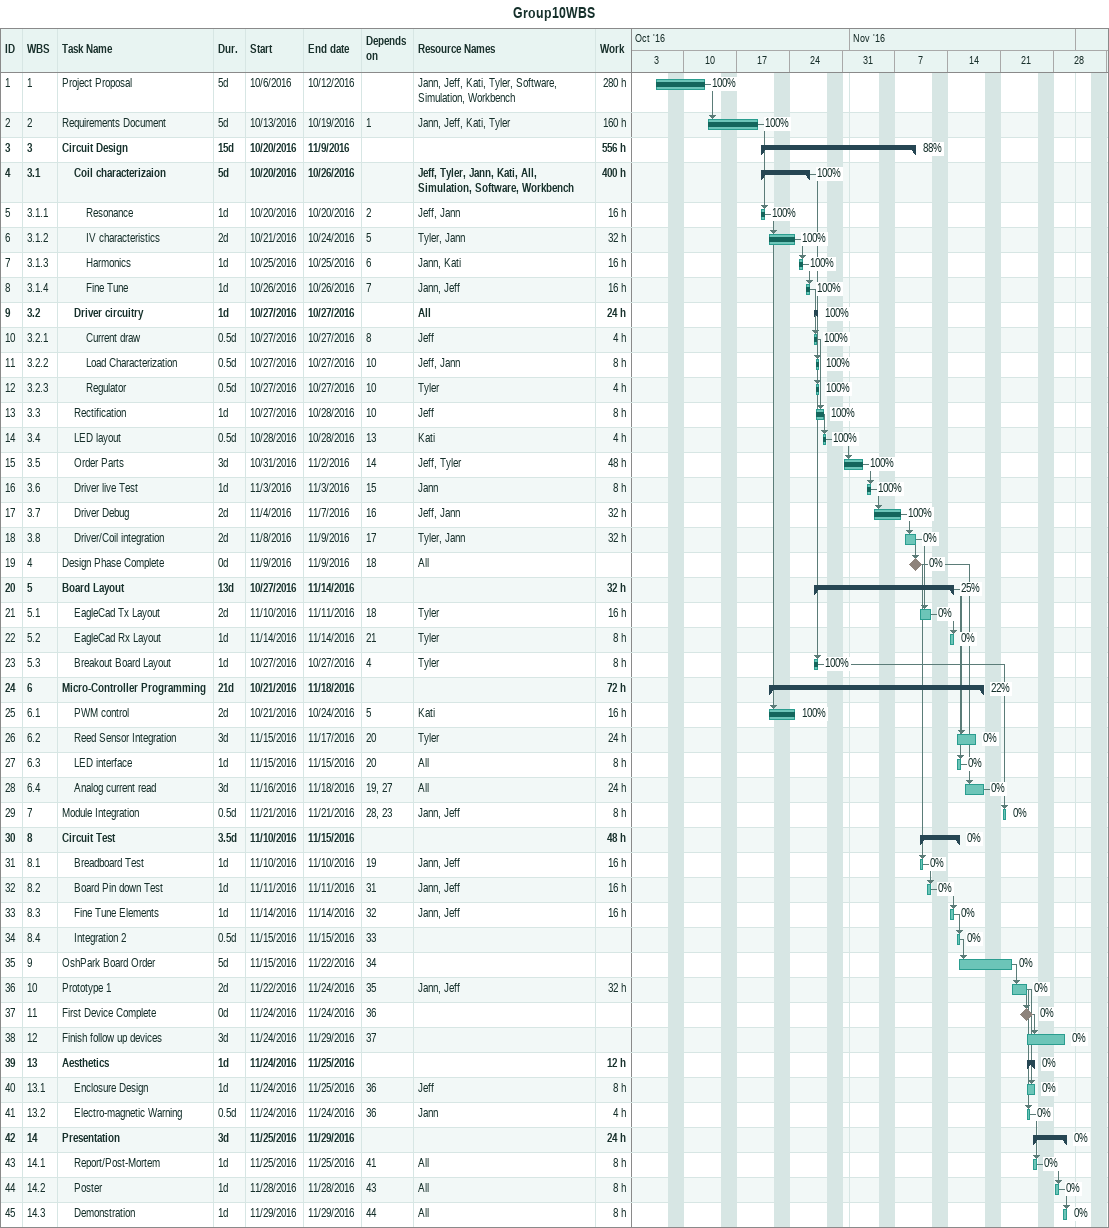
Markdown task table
Group10WBS

| ID | WBS | Task | Duration | Start | Finish | Predecessors | Resources | % complete | Work (h) |
|---|---|---|---|---|---|---|---|---|---|
| 1 | 1 | Project Proposal | 5d | 2016-10-06 | 2016-10-12 |  | Jann, Jeff, Kati, Tyler, Software, Simulation, Workbench | 100 | 280 |
| 2 | 2 | Requirements Document | 5d | 2016-10-13 | 2016-10-19 | 1 | Jann, Jeff, Kati, Tyler | 100 | 160 |
| 3 | 3 | **Circuit Design** | 15d | 2016-10-20 | 2016-11-09 |  |  | 88 | 556 |
| 4 | 3.1 | **Coil characterizaion** | 5d | 2016-10-20 | 2016-10-26 |  | Jeff, Tyler, Jann, Kati, All, Simulation, Software, Workbench | 100 | 400 |
| 5 | 3.1.1 | Resonance | 1d | 2016-10-20 | 2016-10-20 | 2 | Jeff, Jann | 100 | 16 |
| 6 | 3.1.2 | IV characteristics | 2d | 2016-10-21 | 2016-10-24 | 5 | Tyler, Jann | 100 | 32 |
| 7 | 3.1.3 | Harmonics | 1d | 2016-10-25 | 2016-10-25 | 6 | Jann, Kati | 100 | 16 |
| 8 | 3.1.4 | Fine Tune | 1d | 2016-10-26 | 2016-10-26 | 7 | Jann, Jeff | 100 | 16 |
| 9 | 3.2 | **Driver circuitry** | 1d | 2016-10-27 | 2016-10-27 |  | All | 100 | 24 |
| 10 | 3.2.1 | Current draw | 0.5d | 2016-10-27 | 2016-10-27 | 8 | Jeff | 100 | 4 |
| 11 | 3.2.2 | Load Characterization | 0.5d | 2016-10-27 | 2016-10-27 | 10 | Jeff, Jann | 100 | 8 |
| 12 | 3.2.3 | Regulator | 0.5d | 2016-10-27 | 2016-10-27 | 10 | Tyler | 100 | 4 |
| 13 | 3.3 | Rectification | 1d | 2016-10-27 | 2016-10-28 | 10 | Jeff | 100 | 8 |
| 14 | 3.4 | LED layout | 0.5d | 2016-10-28 | 2016-10-28 | 13 | Kati | 100 | 4 |
| 15 | 3.5 | Order Parts | 3d | 2016-10-31 | 2016-11-02 | 14 | Jeff, Tyler | 100 | 48 |
| 16 | 3.6 | Driver live Test | 1d | 2016-11-03 | 2016-11-03 | 15 | Jann | 100 | 8 |
| 17 | 3.7 | Driver Debug | 2d | 2016-11-04 | 2016-11-07 | 16 | Jeff, Jann | 100 | 32 |
| 18 | 3.8 | Driver/Coil integration | 2d | 2016-11-08 | 2016-11-09 | 17 | Tyler, Jann | 0 | 32 |
| 19 | 4 | Design Phase Complete | 0d | 2016-11-09 | 2016-11-09 | 18 | All | 0 |  |
| 20 | 5 | **Board Layout** | 13d | 2016-10-27 | 2016-11-14 |  |  | 25 | 32 |
| 21 | 5.1 | EagleCad Tx Layout | 2d | 2016-11-10 | 2016-11-11 | 18 | Tyler | 0 | 16 |
| 22 | 5.2 | EagleCad Rx Layout | 1d | 2016-11-14 | 2016-11-14 | 21 | Tyler | 0 | 8 |
| 23 | 5.3 | Breakout Board Layout | 1d | 2016-10-27 | 2016-10-27 | 4 | Tyler | 100 | 8 |
| 24 | 6 | **Micro-Controller Programming** | 21d | 2016-10-21 | 2016-11-18 |  |  | 22 | 72 |
| 25 | 6.1 | PWM control | 2d | 2016-10-21 | 2016-10-24 | 5 | Kati | 100 | 16 |
| 26 | 6.2 | Reed Sensor Integration | 3d | 2016-11-15 | 2016-11-17 | 20 | Tyler | 0 | 24 |
| 27 | 6.3 | LED interface | 1d | 2016-11-15 | 2016-11-15 | 20 | All | 0 | 8 |
| 28 | 6.4 | Analog current read | 3d | 2016-11-16 | 2016-11-18 | 19, 27 | All | 0 | 24 |
| 29 | 7 | Module Integration | 0.5d | 2016-11-21 | 2016-11-21 | 28, 23 | Jann, Jeff | 0 | 8 |
| 30 | 8 | **Circuit Test** | 3.5d | 2016-11-10 | 2016-11-15 |  |  | 0 | 48 |
| 31 | 8.1 | Breadboard Test | 1d | 2016-11-10 | 2016-11-10 | 19 | Jann, Jeff | 0 | 16 |
| 32 | 8.2 | Board Pin down Test | 1d | 2016-11-11 | 2016-11-11 | 31 | Jann, Jeff | 0 | 16 |
| 33 | 8.3 | Fine Tune Elements | 1d | 2016-11-14 | 2016-11-14 | 32 | Jann, Jeff | 0 | 16 |
| 34 | 8.4 | Integration 2 | 0.5d | 2016-11-15 | 2016-11-15 | 33 |  | 0 |  |
| 35 | 9 | OshPark Board Order | 5d | 2016-11-15 | 2016-11-22 | 34 |  | 0 |  |
| 36 | 10 | Prototype 1 | 2d | 2016-11-22 | 2016-11-24 | 35 | Jann, Jeff | 0 | 32 |
| 37 | 11 | First Device Complete | 0d | 2016-11-24 | 2016-11-24 | 36 |  | 0 |  |
| 38 | 12 | Finish follow up devices | 3d | 2016-11-24 | 2016-11-29 | 37 |  | 0 |  |
| 39 | 13 | **Aesthetics** | 1d | 2016-11-24 | 2016-11-25 |  |  | 0 | 12 |
| 40 | 13.1 | Enclosure Design | 1d | 2016-11-24 | 2016-11-25 | 36 | Jeff | 0 | 8 |
| 41 | 13.2 | Electro-magnetic Warning | 0.5d | 2016-11-24 | 2016-11-24 | 36 | Jann | 0 | 4 |
| 42 | 14 | **Presentation** | 3d | 2016-11-25 | 2016-11-29 |  |  | 0 | 24 |
| 43 | 14.1 | Report/Post-Mortem | 1d | 2016-11-25 | 2016-11-25 | 41 | All | 0 | 8 |
| 44 | 14.2 | Poster | 1d | 2016-11-28 | 2016-11-28 | 43 | All | 0 | 8 |
| 45 | 14.3 | Demonstration | 1d | 2016-11-29 | 2016-11-29 | 44 | All | 0 | 8 |
